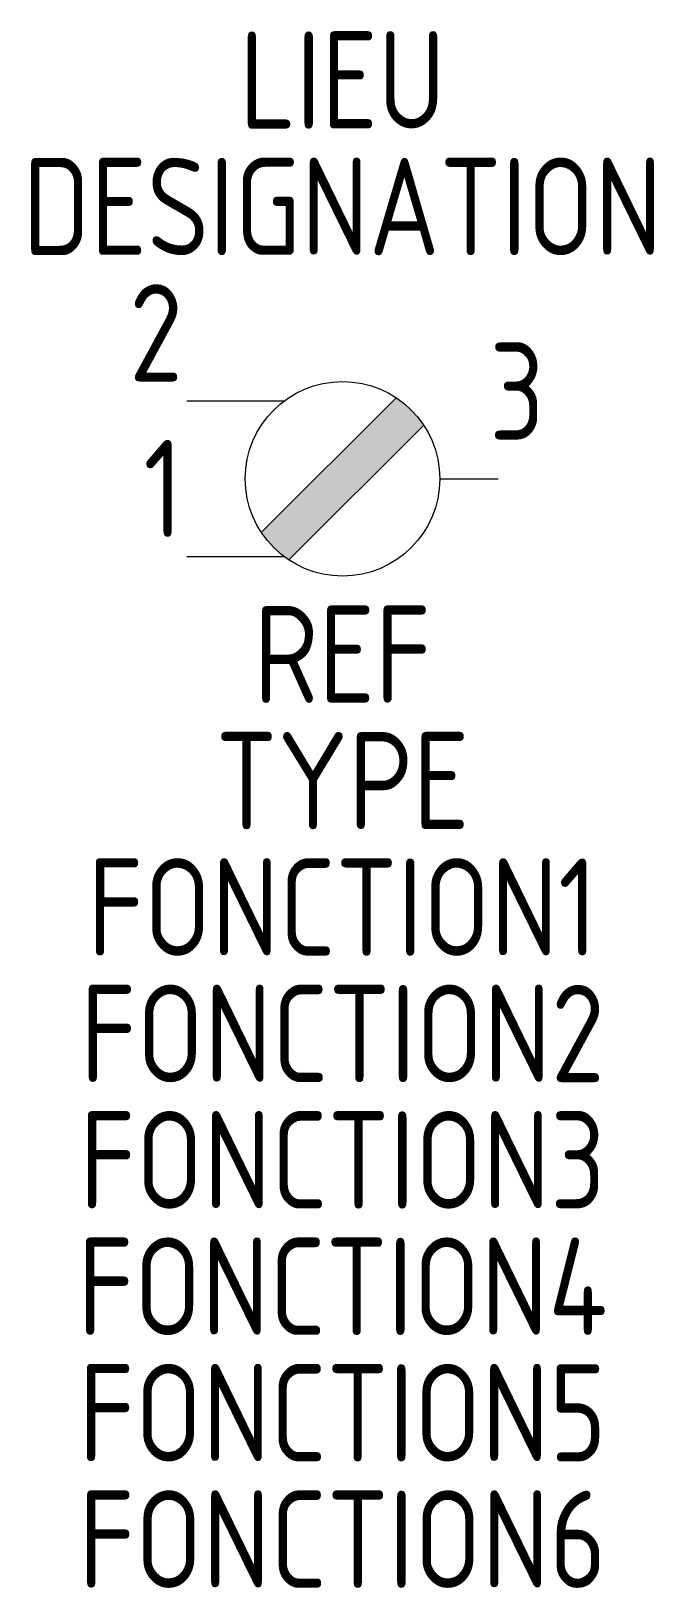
# Model space of a CAD drawing. Extents: x -1588.6 to -1572.6, y -910.1 to -870.1.
import ezdxf
from ezdxf.enums import TextEntityAlignment as Align

# ---------------------------------------------------------------- set-up
doc = ezdxf.new("R2010")
doc.units = 0
for name, color, linetype in [('SYMB_FIL', 3, 'CONTINUOUS'), ('SYMB_REF_CONTACT', 2, 'CONTINUOUS'), ('SYMB_TXT_CONTACT', 2, 'CONTINUOUS'), ('SYMB_TXT_NOM', 3, 'CONTINUOUS')]:
    doc.layers.add(name, color=color, linetype=linetype)
doc.styles.add('NET2_5', font='isocp.shx', dxfattribs={"width": 0.9, "height": 2.5})

msp = doc.modelspace()

# ---------------------------------------------------------------- hatches: boundary and pattern name
at = {"layer": 'SYMB_FIL'}
msp.add_hatch(color=256, dxfattribs=at).paths.add_polyline_path([(-1578.866, -879.826, 0.050382), (-1579.255, -879.508), (-1582.72, -882.972, 0.050382), (-1582.402, -883.361, 0.050382), (-1582.012, -883.679), (-1578.548, -880.215, 0.050382)])

# ---------------------------------------------------------------- linework, layer by layer
for p, q in [((-1584.634, -879.593), (-1582.134, -879.593)), ((-1582.72, -882.972), (-1579.255, -879.508)), ((-1582.012, -883.679), (-1578.548, -880.215)), ((-1578.134, -881.593), (-1576.634, -881.593)), ((-1584.634, -883.593), (-1582.134, -883.593))]:
    msp.add_line(p, q, dxfattribs=at)
msp.add_circle((-1580.634, -881.593), 2.5, dxfattribs=at)

# ---------------------------------------------------------------- texts
at = {"layer": 'SYMB_REF_CONTACT', "style": 'NET2_5', "width": 0.9, "flags": 8}
msp.add_attdef('REF', text='', height=2.5, dxfattribs=at).set_placement((-1580.634, -887.354), align=Align.CENTER)
at = {"layer": 'SYMB_TXT_CONTACT', "style": 'NET2_5', "width": 0.9, "flags": 8}
for tag, p in [('2', (-1584.734, -879.093)), ('1', (-1584.734, -883.093))]:
    msp.add_attdef(tag, text='', height=2.5, dxfattribs=at).set_placement(p, align=Align.RIGHT)
msp.add_attdef('3', (-1576.861, -880.593), '', height=2.5, dxfattribs=at)
at = {"layer": 'SYMB_TXT_NOM', "style": 'NET2_5', "width": 0.9, "flags": 8}
for tag, text, p in [('LIEU', '', (-1580.634, -872.593)), ('DESIGNATION', 'H?', (-1580.634, -875.843)), ('FONCTION1', '', (-1580.634, -893.854)), ('FONCTION2', '', (-1580.634, -897.104)), ('FONCTION3', '', (-1580.634, -900.354)), ('FONCTION4', '', (-1580.634, -903.604)), ('FONCTION5', '', (-1580.634, -906.854)), ('FONCTION6', '', (-1580.634, -910.104))]:
    msp.add_attdef(tag, text=text, height=2.5, dxfattribs=at).set_placement(p, align=Align.CENTER)
at = {"layer": 'SYMB_TXT_NOM', "color": 3, "style": 'NET2_5', "width": 0.9, "flags": 8}
msp.add_attdef('TYPE', text='', height=2.5, dxfattribs=at).set_placement((-1580.634, -890.604), align=Align.CENTER)

doc.saveas('drawing.dxf')
